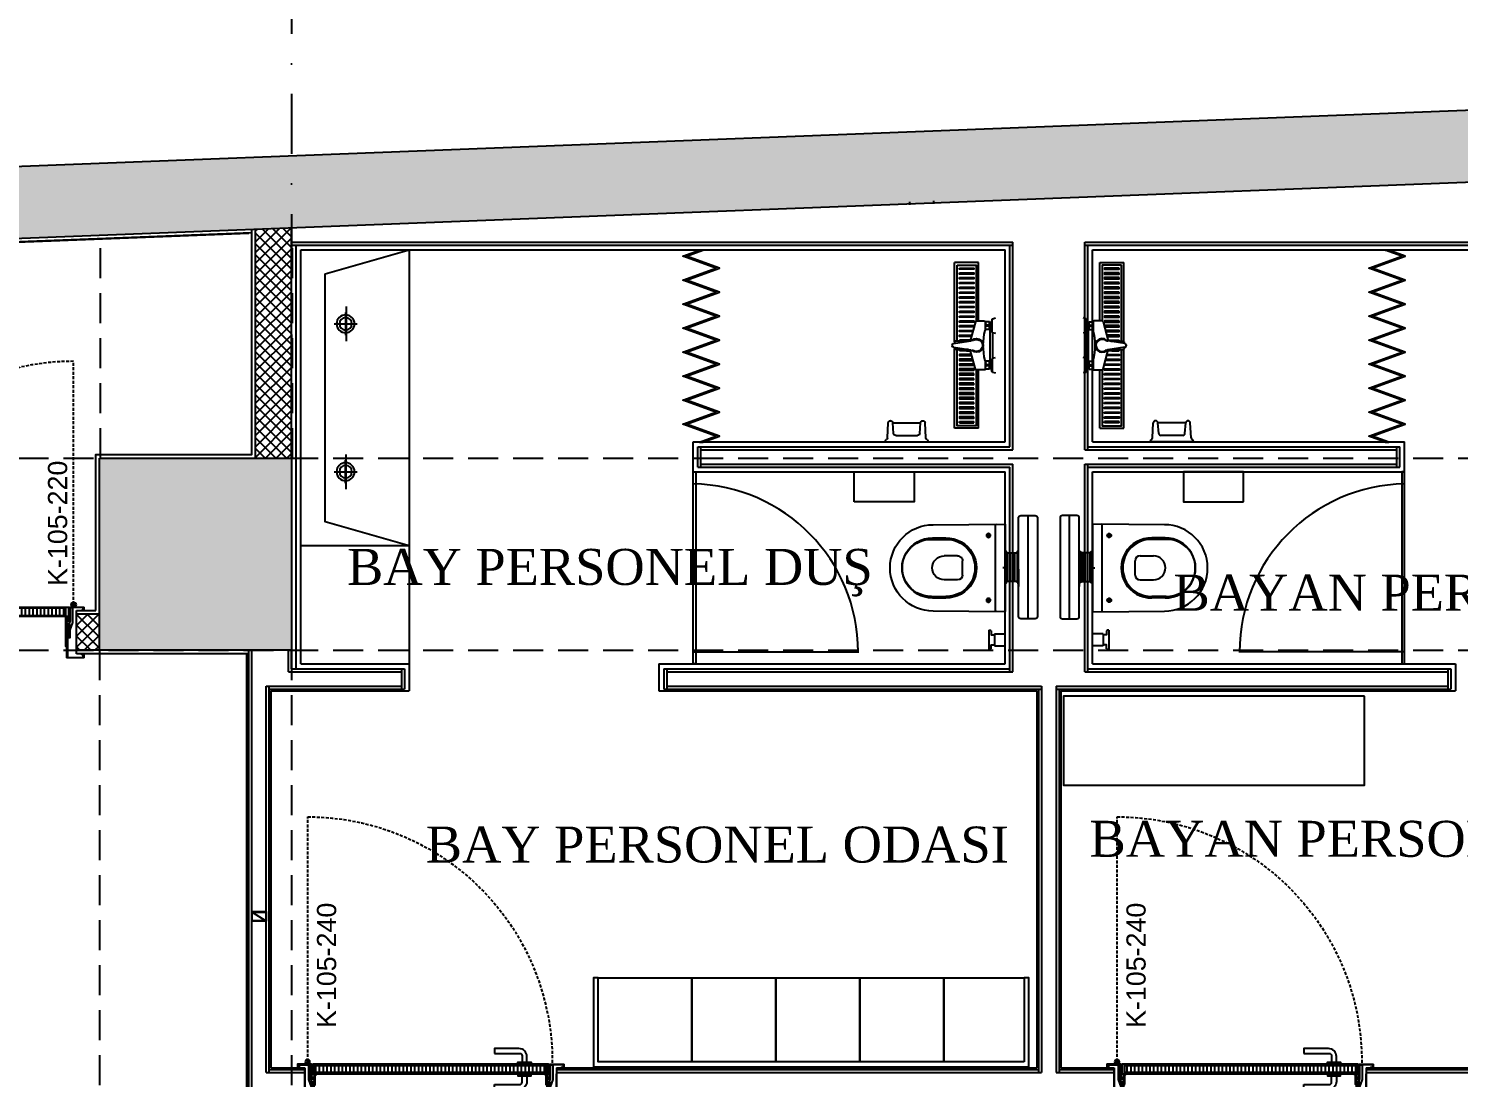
# Model space of a CAD drawing. Header units: millimetres. Extents: x -29311 to -3405, y 28913 to 42880.
# Drawn here: x -24337 to -23741, y 40920 to 41357 of the extents above; entities that cross this region are included whole.
import ezdxf
from ezdxf.enums import TextEntityAlignment as Align

# ---------------------------------------------------------------- set-up
doc = ezdxf.new("R2010")
doc.units = ezdxf.units.MM
for name, pattern in [('AM_DIN_G_W050', [13.75, 9.75, -1.5, 1, -1.5]), ('CENTER2', [1.125, 0.75, -0.125, 0.125, -0.125]), ('DASHDOT', [1, 0.5, -0.25, 0, -0.25]), ('DASHDOT2', [0.5, 0.25, -0.125, 0, -0.125]), ('HIDDEN', [0.375, 0.25, -0.125])]:
    doc.linetypes.add(name, pattern=pattern)
for name, color, linetype in [('A-AKS', 57, 'DASHDOT'), ('A-AKS.', 57, 'DASHDOT2'), ('A-BA', 1, 'Continuous'), ('A-BA-HIDDEN', 136, 'HIDDEN'), ('A-DUVAR', 53, 'Continuous'), ('A-DUVAR-ALCIPAN', 9, 'Continuous'), ('A-DUVAR-ALCIPAN-CELIK', 144, 'Continuous'), ('A-DUVAR-TARAMA', 251, 'Continuous'), ('A-KAPI', 214, 'Continuous'), ('A-KAPI-AHSAP', 245, 'Continuous'), ('A-KAPI-AKSESUAR', 206, 'Continuous'), ('A-KAPI-METAL', 84, 'Continuous'), ('A-KAPI-PROFIL', 206, 'Continuous'), ('A-KAPLAMA-SERAMIK', 31, 'Continuous'), ('A-MERDIVEN', 125, 'Continuous'), ('A-MK-DRENAJ', 146, 'Continuous'), ('A-SIVA-ALCIPAN', 247, 'Continuous'), ('A-SIVA-IC', 97, 'Continuous'), ('A-TEFRIS', 251, 'Continuous'), ('A-TEFRIS-SABIT', 177, 'Continuous'), ('A-YAZI', 136, 'Continuous'), ('Duvar-200 cm', 7, 'Continuous'), ('level', 10, 'Continuous')]:
    doc.layers.add(name, color=color, linetype=linetype)
for name, color, linetype, lineweight in [('MS_GORINCE', 251, 'Continuous', 0), ('tarama-betonarme', 252, 'Continuous', 13), ('TES_SU', 150, 'Continuous', 25)]:
    doc.layers.add(name, color=color, linetype=linetype, lineweight=lineweight)
doc.styles.get("Standard").update_dxf_attribs({"font": 'arial.ttf'})
doc.styles.add('YAZ-50', font='times.ttf', dxfattribs={"width": 0.9})
pattern_1 = [(45, (-75202.6075, 54657.0166), (-4.4194174, 4.4194174), []), (45, (-75198.188, 54657.0166), (-4.4194174, 4.4194174), [7.8125, -1.5625, 0, -1.5625])]
pattern_2 = [(45, (-109570.7818, 24665.6312), (-2.24506403, 2.24506403), []), (135, (-109570.7818, 24665.6312), (-2.24506403, -2.24506403), [])]

# ---------------------------------------------------------------- blocks, each defined once
blk = doc.blocks.new('AKS')
at = {"layer": 'A-AKS.', "ltscale": 100}
blk.add_line((4154.05, 2259.04), (4154.05, 2054.95), dxfattribs=at)
blk = doc.blocks.new('40 60')
at = {"layer": 'A-DUVAR-ALCIPAN-CELIK'}
for points in [[(82132.16, 6001.66), (82132.16, 6007.66), (82128.16, 6007.66), (82128.16, 6001.66)], [(82132.01, 6001.81), (82132.01, 6007.51), (82128.31, 6007.51), (82128.31, 6001.81)]]:
    blk.add_lwpolyline(points, close=True, dxfattribs=at)
blk.add_lwpolyline([(82128.31, 6007.51), (82132.01, 6001.81)], dxfattribs=at)
blk = doc.blocks.new('A$C1989330F')
at = {"layer": 'A-KAPI-AKSESUAR'}
blk.add_lwpolyline([(27.5, 0), (-27.5, 0), (-27.5, -8), (27.5, -8)], close=True, dxfattribs=at)
blk.add_lwpolyline([(-125, -45), (-20, -45, 0.414214), (-10, -35), (-10, -8), (10, -8), (10, -32, -0.414214), (-23, -65), (-125, -65)], format="xyb", close=True, dxfattribs=at)
blk = doc.blocks.new('*U53')
at = {"ltscale": 12}
h = blk.add_hatch(dxfattribs=at)
h.set_pattern_fill('ANSI31', color=8, scale=5, angle=45)
h.set_pattern_definition([(90, (48.085, 20), (-15.875, 3e-15), [])])
h.paths.add_polyline_path([(1004.1, -130), (44, -130), (44, -160), (1004.1, -160)])
at = {"color": 8, "linetype": 'HIDDEN', "ltscale": 50}
blk.add_lwpolyline([(12.6, -176.2), (12.6, -1188.7, 0.417281), (1025, -165.6)], format="xyb", dxfattribs=at)
at = {"layer": 'A-KAPI-AHSAP'}
for points in [[(44, -165), (34, -165), (34, -148), (34, -148), (34, -125), (44, -125), (44, -165)], [(44, -125), (1004.1, -125)], [(1004.1, -165), (44, -165)], [(1004.1, -165), (1004.1, -125), (1014.1, -125), (1014.1, -165), (1014.1, -165), (1014.1, -165), (1004.1, -165)]]:
    blk.add_lwpolyline(points, dxfattribs=at)
blk.add_lwpolyline([(1004.1, -130), (44, -130), (44, -160), (1004.1, -160)], close=True, dxfattribs=at)
at = {"layer": 'A-KAPI-AKSESUAR'}
for radius in [10, 5, 4]:
    blk.add_circle((12, -175), radius, dxfattribs=at)
at = {"layer": 'A-KAPI-METAL'}
for points in [[(-29, 46.8), (39, 46.8, -0.414214), (40, 45.8), (40, -95.9), (38, -95.9), (38, 44.3, 0.414214), (37.5, 44.8), (-27.5, 44.8, 0.414214), (-28, 44.3), (-28, 32.8, 0.414214), (-27.5, 32.3), (-20, 32.3), (-20, 30.3), (-29, 30.3, -0.414214), (-30, 31.3), (-30, 45.8, -0.414214)], [(-30, -151, -0.414214), (-29, -150), (-20, -150), (-20, -152), (-27.5, -152, 0.414214), (-28, -152.5), (-28, -162.5, 0.414214), (-27.5, -163), (26.5, -163, 0.414214), (27, -162.5), (27, -105, -0.414214), (28.2, -104), (41, -104, -0.414154), (42, -105), (42, -119.5), (42, -14.6), (42, -0.5), (42, -14.6), (40, -14.6), (40, -0.5, -1), (44, -0.5), (44, -119.8, -0.934642), (40, -119.5), (40, -106.5, 0.414214), (39.5, -106), (29.5, -106, 0.414214), (29, -106.5), (29, -164, -0.414214), (28, -165), (-29, -165, -0.414214), (-30, -164)], [(1078.1, -151, 0.414214), (1077.1, -150), (1068.1, -150), (1068.1, -152), (1075.6, -152, -0.414214), (1076.1, -152.5), (1076.1, -162.5, -0.414214), (1075.6, -163), (1021.6, -163, -0.414214), (1021.1, -162.5), (1021.1, -104, 0.414214), (1019.8, -103), (1007.1, -103, 0.414154), (1006.1, -104), (1006.1, -119.5), (1006.1, -14.6), (1006.1, -0.5), (1006.1, -14.6), (1008.1, -14.6), (1008.1, -0.5, 1), (1004.1, -0.5), (1004.1, -119.8, 0.938583), (1008.1, -119.5), (1008.1, -105.5, -0.414214), (1008.6, -105), (1018.5, -105, -0.414214), (1019.1, -105.5), (1019.1, -164, 0.414214), (1020.1, -165), (1077.1, -165, 0.414214), (1078.1, -164)], [(1077.1, 46.8), (1009.1, 46.8, 0.414214), (1008.1, 45.8), (1008.1, -95.9), (1010.1, -95.9), (1010.1, 44.3, -0.414214), (1010.6, 44.8), (1075.6, 44.8, -0.414214), (1076.1, 44.3), (1076.1, 32.8, -0.414214), (1075.6, 32.3), (1068.1, 32.3), (1068.1, 30.3), (1077.1, 30.3, 0.414214), (1078.1, 31.3), (1078.1, 45.8, 0.414214)]]:
    blk.add_lwpolyline(points, format="xyb", close=True, dxfattribs=at)
at = {"layer": 'A-KAPI-PROFIL'}
for points in [[(16.5, -100.9), (27.5, -70.4), (27.5, -36.5), (37.5, -36.5), (37.5, -72.2), (25.9, -104.3), (25.9, -163), (16.5, -163)], [(1031.6, -100.9), (1020.6, -70.4), (1020.6, -43.8), (1010.6, -43.8), (1010.6, -72.2), (1022.2, -104.3), (1022.2, -163), (1031.6, -163)]]:
    blk.add_lwpolyline(points, close=True, dxfattribs=at)
for points in [[(36.5, -36.8), (37.5, -36.8), (37.5, -52.5), (29.6, -66.1), (29.6, -89.8), (36.6, -89.8), (36.6, -90.8), (28.6, -90.8), (28.6, -65.8), (36.5, -52.2), (36.5, -36.8)], [(1011.6, -36.8), (1010.6, -36.8), (1010.6, -52.5), (1018.5, -66.1), (1018.5, -89.8), (1011.5, -89.8), (1011.5, -90.8), (1019.5, -90.8), (1019.5, -65.8), (1011.6, -52.2), (1011.6, -36.8)]]:
    blk.add_lwpolyline(points, dxfattribs=at)
at = {"layer": 'A-KAPI-PROFIL', "color": 8}
for points in [[(39.7, -111.2, 0.414214), (37.7, -109.2), (31.3, -109.2, 0.414214), (29.3, -111.2), (29.3, -122, 0.414214), (31.3, -124), (45.3, -124, 0.414214), (46.3, -123), (46.3, -120, 1), (44.3, -120), (44.3, -121.5), (39.7, -121.5)], [(1018.8, -111.2, 0.414214), (1016.8, -109.2), (1010.4, -109.2, 0.414214), (1008.4, -111.2), (1008.4, -121.5), (1003.8, -121.5), (1003.8, -120, 1), (1001.8, -120), (1001.8, -123, 0.414214), (1002.8, -124), (1014.1, -124), (1016.8, -124, 0.414214), (1018.8, -122)]]:
    blk.add_lwpolyline(points, format="xyb", close=True, dxfattribs=at)
at = {"layer": 'DEFPOINTS', "linetype": 'ByBlock', "ltscale": 12}
for p, q in [((0, 30.3), (0, -150)), ((1048.1, 30.3), (1048.1, -125))]:
    blk.add_line(p, q, dxfattribs=at)
at = {"ltscale": 12, "xscale": -1, "rotation": 180}
blk.add_blockref('A$C1989330F', (916, -125), dxfattribs=at)
at = {"ltscale": 12}
blk.add_blockref('A$C1989330F', (916, -165), dxfattribs=at)
blk = doc.blocks.new('2. bodrum kat kirişileri')
at = {"layer": 'A-BA-HIDDEN', "ltscale": 50}
for points in [[(2637.13, -21214.55), (2637.13, -21125.38)], [(2717.13, -21214.55), (2717.13, -21122.41)], [(146.63, -21214.56), (3432.13, -21214.56), (3432.13, -22464.94)], [(146.63, -21294.56), (3352.13, -21294.56), (3352.13, -22464.94)], [(2636.63, -21294.56), (2636.63, -22074.94)], [(2716.63, -21294.56), (2716.63, -22074.94)]]:
    blk.add_lwpolyline(points, dxfattribs=at)
blk = doc.blocks.new('2 Lİ LAVABOO')
at = {"layer": 'A-TEFRIS-SABIT', "color": 4, "linetype": 'AM_DIN_G_W050', "ltscale": 2}
for p, q in [((88836.53, 15560.57), (88836.53, 15551.04)), ((88898.16, 15560.57), (88898.16, 15551.04)), ((88829.3, 15555.56), (88843.73, 15555.56)), ((88831.76, 15555.81), (88841.3, 15555.81)), ((88905.39, 15555.56), (88890.96, 15555.56)), ((88902.93, 15555.81), (88893.39, 15555.81))]:
    blk.add_line(p, q, dxfattribs=at)
at = {"layer": 'A-TEFRIS-SABIT'}
for points in [[(88805.72, 15574.42), (88805.72, 15529.28), (88928.97, 15529.28), (88928.97, 15574.44)], [(88815.72, 15564.4), (88805.72, 15529.28), (88928.97, 15529.28), (88918.97, 15564.4)]]:
    blk.add_lwpolyline(points, close=True, dxfattribs=at)
for centre, radius in [((88836.53, 15555.81), 3.75), ((88836.53, 15555.81), 2.6), ((88898.16, 15555.81), 3.75), ((88898.16, 15555.81), 2.6)]:
    blk.add_circle(centre, radius, dxfattribs=at)
blk = doc.blocks.new('*U577')
at = {"ltscale": 12}
h = blk.add_hatch(dxfattribs=at)
h.set_pattern_fill('ANSI31', color=8, scale=5, angle=45)
h.set_pattern_definition([(90, (50, 20), (-15.875, 3e-15), [])])
h.paths.add_polyline_path([(1006, -130), (44, -130), (44, -160), (1006, -160)])
at = {"color": 8, "linetype": 'HIDDEN', "ltscale": 50}
blk.add_lwpolyline([(12.7, -176.4), (12.7, -1195.6, 0.417281), (1031.9, -165.7)], format="xyb", dxfattribs=at)
at = {"layer": 'A-KAPI-AHSAP'}
for points in [[(44, -165), (34, -165), (34, -148), (34, -148), (34, -125), (44, -125), (44, -165)], [(44, -125), (1006, -125)], [(1006, -165), (44, -165)], [(1006, -165), (1006, -125), (1016, -125), (1016, -165), (1016, -165), (1016, -165), (1006, -165)]]:
    blk.add_lwpolyline(points, dxfattribs=at)
blk.add_lwpolyline([(1006, -130), (44, -130), (44, -160), (1006, -160)], close=True, dxfattribs=at)
at = {"layer": 'A-KAPI-AKSESUAR'}
for radius in [10, 5, 4]:
    blk.add_circle((12, -175), radius, dxfattribs=at)
at = {"layer": 'A-KAPI-METAL'}
for points in [[(-29, -33.4), (39, -33.4, -0.414214), (40, -34.4), (40, -95.9), (38, -95.9), (38, -35.9, 0.414214), (37.5, -35.4), (-27.5, -35.4, 0.414214), (-28, -35.9), (-28, -47.4, 0.414214), (-27.5, -47.9), (-20, -47.9), (-20, -49.9), (-29, -49.9, -0.414214), (-30, -48.9), (-30, -34.4, -0.414214)], [(1079, -33.4), (1011, -33.4, 0.414214), (1010, -34.4), (1010, -95.9), (1012, -95.9), (1012, -35.9, -0.414214), (1012.5, -35.4), (1077.5, -35.4, -0.414214), (1078, -35.9), (1078, -47.4, -0.414214), (1077.5, -47.9), (1070, -47.9), (1070, -49.9), (1079, -49.9, 0.414214), (1080, -48.9), (1080, -34.4, 0.414214)], [(-30, -151, -0.414214), (-29, -150), (-20, -150), (-20, -152), (-27.5, -152, 0.414214), (-28, -152.5), (-28, -162.5, 0.414214), (-27.5, -163), (26.5, -163, 0.414214), (27, -162.5), (27, -105, -0.414214), (28.2, -104), (41, -104, -0.414154), (42, -105), (42, -119.5), (42, -94.8), (42, -80.7), (42, -94.8), (40, -94.8), (40, -80.7, -1), (44, -80.7), (44, -119.8, -0.934642), (40, -119.5), (40, -106.5, 0.414214), (39.5, -106), (29.5, -106, 0.414214), (29, -106.5), (29, -164, -0.414214), (28, -165), (-29, -165, -0.414214), (-30, -164)], [(1080, -151, 0.414214), (1079, -150), (1070, -150), (1070, -152), (1077.5, -152, -0.414214), (1078, -152.5), (1078, -162.5, -0.414214), (1077.5, -163), (1023.5, -163, -0.414214), (1023, -162.5), (1023, -104, 0.414214), (1021.8, -103), (1009, -103, 0.414154), (1008, -104), (1008, -119.5), (1008, -94.8), (1008, -80.7), (1008, -94.8), (1010, -94.8), (1010, -80.7, 1), (1006, -80.7), (1006, -119.8, 0.938583), (1010, -119.5), (1010, -105.5, -0.414214), (1010.5, -105), (1020.5, -105, -0.414214), (1021, -105.5), (1021, -164, 0.414214), (1022, -165), (1079, -165, 0.414214), (1080, -164)]]:
    blk.add_lwpolyline(points, format="xyb", close=True, dxfattribs=at)
at = {"layer": 'A-KAPI-PROFIL'}
for points in [[(16.5, -100.9), (27.5, -70.4), (27.5, -36.5), (37.5, -36.5), (37.5, -72.2), (25.9, -104.3), (25.9, -163), (16.5, -163)], [(1033.5, -100.9), (1022.5, -70.4), (1022.5, -43.8), (1012.5, -43.8), (1012.5, -72.2), (1024.1, -104.3), (1024.1, -163), (1033.5, -163)]]:
    blk.add_lwpolyline(points, close=True, dxfattribs=at)
for points in [[(36.5, -36.8), (37.5, -36.8), (37.5, -52.5), (29.6, -66.1), (29.6, -89.8), (36.6, -89.8), (36.6, -90.8), (28.6, -90.8), (28.6, -65.8), (36.5, -52.2), (36.5, -36.8)], [(1013.5, -36.8), (1012.5, -36.8), (1012.5, -52.5), (1020.4, -66.1), (1020.4, -89.8), (1013.4, -89.8), (1013.4, -90.8), (1021.4, -90.8), (1021.4, -65.8), (1013.5, -52.2), (1013.5, -36.8)]]:
    blk.add_lwpolyline(points, dxfattribs=at)
at = {"layer": 'A-KAPI-PROFIL', "color": 8}
for points in [[(39.7, -111.2, 0.414214), (37.7, -109.2), (31.3, -109.2, 0.414214), (29.3, -111.2), (29.3, -122, 0.414214), (31.3, -124), (45.3, -124, 0.414214), (46.3, -123), (46.3, -120, 1), (44.3, -120), (44.3, -121.5), (39.7, -121.5)], [(1020.7, -111.2, 0.414214), (1018.7, -109.2), (1012.3, -109.2, 0.414214), (1010.3, -111.2), (1010.3, -121.5), (1005.7, -121.5), (1005.7, -120, 1), (1003.7, -120), (1003.7, -123, 0.414214), (1004.7, -124), (1016, -124), (1018.7, -124, 0.414214), (1020.7, -122)]]:
    blk.add_lwpolyline(points, format="xyb", close=True, dxfattribs=at)
at = {"layer": 'DEFPOINTS', "linetype": 'ByBlock', "ltscale": 12}
for p, q in [((0, -49.9), (0, -150)), ((1050, -49.9), (1050, -125))]:
    blk.add_line(p, q, dxfattribs=at)
at = {"ltscale": 12, "xscale": -1, "rotation": 180}
blk.add_blockref('A$C1989330F', (916, -125), dxfattribs=at)
at = {"ltscale": 12}
blk.add_blockref('A$C1989330F', (916, -165), dxfattribs=at)
blk = doc.blocks.new('DUS')
at = {"layer": 'A-MK-DRENAJ'}
for p, q in [((86675.3, -29215.5), (86775.3, -29215.5)), ((86675.3, -29458.2), (86675.3, -29215.5)), ((86775.3, -29543.8), (86775.3, -29215.5)), ((86709.3, -29538), (86755.3, -29538)), ((86755.3, -29543), (86755.3, -29538)), ((86725.3, -29583), (86755.3, -29583)), ((86755.3, -29583), (86755.3, -29578)), ((86775.3, -29905.5), (86775.3, -29577.2)), ((86675.3, -29905.5), (86675.3, -29662.7)), ((86675.3, -29905.5), (86775.3, -29905.5)), ((86695.3, -29883), (86695.3, -29878)), ((86755.3, -29878), (86695.3, -29878)), ((86755.3, -29883), (86695.3, -29883)), ((86755.3, -29883), (86755.3, -29878))]:
    blk.add_line(p, q, dxfattribs=at)
for points in [[(86765.3, -29225.5), (86685.3, -29225.5), (86685.3, -29458.2)], [(86765.3, -29543.4), (86765.3, -29225.5)], [(86699.9, -29503), (86755.3, -29503), (86755.3, -29498), (86698.5, -29498)], [(86705.2, -29523), (86755.3, -29523), (86755.3, -29518), (86703.9, -29518)], [(86685.3, -29662.7), (86685.3, -29895.5), (86765.3, -29895.5), (86765.3, -29577.5)], [(86705.2, -29598), (86755.3, -29598), (86755.3, -29603), (86703.9, -29603)], [(86699.9, -29618), (86755.3, -29618), (86755.3, -29623), (86698.5, -29623)]]:
    blk.add_lwpolyline(points, dxfattribs=at)
for points in [[(86755.3, -29238), (86695.3, -29238), (86695.3, -29243), (86755.3, -29243)], [(86755.3, -29258), (86695.3, -29258), (86695.3, -29263), (86755.3, -29263)], [(86755.3, -29278), (86695.3, -29278), (86695.3, -29283), (86755.3, -29283)], [(86755.3, -29298), (86695.3, -29298), (86695.3, -29303), (86755.3, -29303)], [(86755.3, -29318), (86695.3, -29318), (86695.3, -29323), (86755.3, -29323)], [(86755.3, -29338), (86695.3, -29338), (86695.3, -29343), (86755.3, -29343)], [(86755.3, -29358), (86695.3, -29358), (86695.3, -29363), (86755.3, -29363)], [(86755.3, -29378), (86695.3, -29378), (86695.3, -29383), (86755.3, -29383)], [(86755.3, -29398), (86695.3, -29398), (86695.3, -29403), (86755.3, -29403)], [(86755.3, -29418), (86695.3, -29418), (86695.3, -29423), (86755.3, -29423)], [(86755.3, -29438), (86695.3, -29438), (86695.3, -29443), (86755.3, -29443)], [(86755.3, -29458), (86695.3, -29458), (86695.3, -29463), (86755.3, -29463)], [(86755.3, -29478), (86695.3, -29478), (86695.3, -29483), (86755.3, -29483)], [(86695.3, -29638), (86755.3, -29638), (86755.3, -29643), (86695.3, -29643)], [(86695.3, -29658), (86755.3, -29658), (86755.3, -29663), (86695.3, -29663)], [(86695.3, -29678), (86755.3, -29678), (86755.3, -29683), (86695.3, -29683)], [(86695.3, -29698), (86755.3, -29698), (86755.3, -29703), (86695.3, -29703)], [(86695.3, -29718), (86755.3, -29718), (86755.3, -29723), (86695.3, -29723)], [(86695.3, -29738), (86755.3, -29738), (86755.3, -29743), (86695.3, -29743)], [(86695.3, -29758), (86755.3, -29758), (86755.3, -29763), (86695.3, -29763)], [(86695.3, -29778), (86755.3, -29778), (86755.3, -29783), (86695.3, -29783)], [(86695.3, -29798), (86755.3, -29798), (86755.3, -29803), (86695.3, -29803)], [(86695.3, -29818), (86755.3, -29818), (86755.3, -29823), (86695.3, -29823)], [(86695.3, -29838), (86755.3, -29838), (86755.3, -29843), (86695.3, -29843)], [(86695.3, -29858), (86755.3, -29858), (86755.3, -29863), (86695.3, -29863)]]:
    blk.add_lwpolyline(points, close=True, dxfattribs=at)
at = {"layer": 'A-TEFRIS-SABIT'}
for p, q in [((86617.2, -29449.1), (86605.3, -29446)), ((86618.5, -29450.8), (86622.6, -29464.9)), ((86618.5, -29505.2), (86618.5, -29450.8)), ((86618.5, -29505.2), (86622.6, -29491.1)), ((86622.6, -29464.9), (86630.2, -29464.9)), ((86622.6, -29491.1), (86622.6, -29464.9)), ((86622.6, -29491.1), (86630.2, -29491.1)), ((86630.2, -29461.7), (86646.2, -29461.7)), ((86630.2, -29494.3), (86630.2, -29461.7)), ((86632.9, -29479.9), (86632.9, -29476.1)), ((86632.9, -29476.1), (86643.5, -29476.1)), ((86632.9, -29479.9), (86643.5, -29479.9)), ((86643.5, -29479.9), (86643.5, -29476.1)), ((86646.2, -29494.3), (86646.2, -29461.7)), ((86648, -29461.7), (86648, -29497.4)), ((86683.7, -29458.2), (86651.4, -29458.2)), ((86688.8, -29461.8), (86710.3, -29541.8)), ((86617.2, -29506.9), (86605.3, -29510)), ((86630.2, -29494.3), (86646.2, -29494.3)), ((86779.8, -29552.9), (86708.2, -29541.5)), ((86720.5, -29543.4), (86774.2, -29543.4)), ((86776.4, -29545.6), (86776.4, -29552.3)), ((86688.8, -29659.2), (86710.4, -29579)), ((86779.8, -29567.9), (86708.4, -29579.3)), ((86725.3, -29583), (86709.3, -29583)), ((86719.4, -29577.5), (86774.2, -29577.5)), ((86776.4, -29568.4), (86776.4, -29575.3)), ((86785, -29558.7), (86785, -29562.1)), ((86617.2, -29614.1), (86605.3, -29611)), ((86618.5, -29615.8), (86618.5, -29670.2)), ((86618.5, -29615.8), (86622.6, -29629.9)), ((86618.5, -29670.2), (86622.6, -29656.1)), ((86622.6, -29629.9), (86622.6, -29656.1)), ((86622.6, -29629.9), (86630.2, -29629.9)), ((86622.6, -29656.1), (86630.2, -29656.1)), ((86630.2, -29659.3), (86630.2, -29626.7)), ((86630.2, -29626.7), (86646.2, -29626.7)), ((86630.2, -29659.3), (86646.2, -29659.3)), ((86632.9, -29641.1), (86643.5, -29641.1)), ((86632.9, -29644.9), (86632.9, -29641.1)), ((86632.9, -29644.9), (86643.5, -29644.9)), ((86643.5, -29644.9), (86643.5, -29641.1)), ((86646.2, -29659.3), (86646.2, -29626.7)), ((86648, -29623.6), (86648, -29659.3)), ((86651.4, -29662.7), (86683.7, -29662.7)), ((86617.2, -29671.9), (86605.3, -29675)), ((86894.8, -29945.1), (86898.1, -29883)), ((86908.4, -29874.7), (86907.1, -29874.7)), ((86920.6, -29927.1), (86917.3, -29883)), ((87033, -29883.7), (86917.4, -29883.7)), ((87029.8, -29927.1), (87033.1, -29883)), ((87042, -29874.7), (87043.3, -29874.7)), ((87055.6, -29945.1), (87052.3, -29883)), ((86885.2, -29960.3), (86885.2, -29962.4)), ((87065.2, -29962.4), (86885.5, -29962.4)), ((87020.8, -29935.4), (86929.6, -29935.4)), ((87065.2, -29960.3), (87065.2, -29962.4))]:
    blk.add_line(p, q, dxfattribs=at)
for points in [[(86627.4, -29629.9), (86627.4, -29491.1)], [(86616.4, -29613.9), (86616.4, -29507.1)]]:
    blk.add_lwpolyline(points, dxfattribs=at)
for centre, radius, start, end in [((86616.8, -29450.8), 1.72, 0, 75.21721), ((86651.4, -29461.7), 3.44, 90, 180), ((86683.7, -29463.7), 5.5, 20.70167, 90), ((86616.8, -29505.2), 1.72, 284.78279, 0), ((86650.7, -29497.4), 2.75, 180, 194.94394), ((86414.2, -29560.5), 242, 345.05606, 14.94394), ((86684.6, -29560.5), 28.5, 48.0007, 312.49307), ((86684.6, -29560.5), 25.4, 57.32726, 303.38827), ((86703, -29531.7), 8.8, 237.32726, 260.94279), ((86709.6, -29532.8), 8.8, 228.0007, 260.94279), ((86774.2, -29545.6), 2.2, 0, 90), ((86703.4, -29589), 8.8, 99.08028, 123.38827), ((86709.8, -29588), 8.8, 99.08028, 132.49307), ((86774.2, -29575.3), 2.2, 270, 0), ((86779.2, -29558.7), 5.85, 0, 83.76807), ((86779.2, -29562.1), 5.85, 276.23193, 0), ((86616.8, -29615.8), 1.72, 0, 75.21721), ((86650.7, -29623.6), 2.75, 165.05606, 180), ((86651.4, -29659.3), 3.44, 180, 270), ((86683.7, -29657.2), 5.5, 270, 339.29833), ((86616.8, -29670.2), 1.72, 284.78279, 0)]:
    blk.add_arc(centre, radius, start, end, dxfattribs=at)
for centre, major_axis, ratio, start_param, end_param in [((86632.9, -29468.9), (0, -7.2), 0.382482, 3.141593, 6.283185), ((86643.5, -29487.1), (0, 7.2), 0.382482, 3.141593, 6.283185), ((86632.9, -29633.9), (0, -7.2), 0.382482, 3.141593, 6.283185), ((86643.5, -29652.1), (0, 7.2), 0.382482, 3.141593, 6.283185), ((86907.1, -29883.7), (-6.36, 6.36), 1, -0.785398, 0.711459), ((86908.4, -29883.7), (6.36, 6.36), 1, 5.571726, 7.068583), ((87042, -29883.7), (-6.36, 6.36), 1, -0.785398, 0.711459), ((87043.3, -29883.7), (6.36, 6.36), 1, 5.571726, 7.068583), ((86894.2, -29960.3), (6.36, 6.36), 1, 1.268279, 2.356194), ((86885.9, -29944.4), (6.36, 6.36), 1, 4.409872, 5.423848), ((86929.6, -29926.4), (6.36, 6.36), 1, 2.430134, 3.926991), ((87020.8, -29926.4), (-6.36, 6.36), 1, 2.356194, 3.853052), ((87064.5, -29944.4), (-6.36, 6.36), 1, 0.859337, 1.873313), ((87056.2, -29960.3), (-6.36, 6.36), 1, 3.926991, 5.014906)]:
    blk.add_ellipse(centre, major_axis=major_axis, ratio=ratio, start_param=start_param, end_param=end_param, dxfattribs=at)
at = {"layer": 'A-TEFRIS-SABIT', "extrusion": (0, 0, -1)}
for centre, major_axis in [((86632.9, -29487.1), (0, 7.2)), ((86643.5, -29468.9), (0, -7.2)), ((86632.9, -29652.1), (0, 7.2)), ((86643.5, -29633.9), (0, -7.2))]:
    blk.add_ellipse(centre, major_axis=major_axis, ratio=0.382482, start_param=3.141593, end_param=6.283185, dxfattribs=at)
at = {"layer": 'MS_GORINCE'}
for p, q in [((86709.3, -29583), (86725.3, -29583)), ((86716.6, -29578), (86725.3, -29578)), ((86725.3, -29578), (86716.6, -29578))]:
    blk.add_line(p, q, dxfattribs=at)
blk = doc.blocks.new('A$C7B0C6078')
for p, q in [((439.9, 361.7), (439.9, 3.3)), ((172.1, 301.2), (232.8, 301.2)), ((177.2, 307.5), (232.7, 307.5)), ((175.5, 182.5), (175.5, 182.5)), ((281.7, 232.5), (225.5, 232.5)), ((301.7, 212.5), (301.7, 152.5)), ((281.7, 132.5), (225.5, 132.5)), ((172.1, 63.8), (232.8, 63.8)), ((177.2, 57.5), (232.7, 57.5))]:
    blk.add_line(p, q)
at = {"color": 4, "linetype": 'CENTER2', "ltscale": 30}
for p, q in [((421, 317.5), (398.9, 317.5)), ((409.9, 306.4), (409.9, 328.6)), ((488.8, 182.5), (469.4, 182.5)), ((421, 47.5), (398.9, 47.5)), ((409.9, 58.6), (409.9, 36.4))]:
    blk.add_line(p, q, dxfattribs=at)
blk.add_lwpolyline([(480, 362, 0.416782), (477, 365), (180, 362.5, 1), (180, 2.5), (477, 0, 0.416585), (480, 3)], format="xyb", close=True)
for centre in [(409.9, 317.5), (409.9, 47.5)]:
    blk.add_circle(centre, 8)
for centre, radius, start, end in [((442.9, 361.7), 3, 90.48276, 180), ((174.9, 182.5), 125, 88.98526, 271.01474), ((169.9, 182.5), 118.7, 88.98526, 271.01474), ((234.9, 182.5), 125, 268.98526, 91.01474), ((234.9, 182.5), 118.7, 268.98526, 91.01474), ((225.5, 182.5), 50, 90, 180), ((225.5, 182.5), 50, 180, 270), ((281.7, 212.5), 20, 0, 90), ((281.7, 152.5), 20, 270, 0), ((442.9, 3.3), 3, 180, 269.51724)]:
    blk.add_arc(centre, radius, start, end)
blk = doc.blocks.new('perde')
at = {"layer": 'A-KAPI', "linetype": 'Continuous'}
for points in [[(86092.19, 21062.61), (86094.69, 21055.74), (86099.69, 21069.48), (86104.69, 21055.74), (86109.69, 21069.48), (86114.69, 21055.74), (86119.69, 21069.48), (86124.69, 21055.74), (86129.69, 21069.48), (86134.69, 21055.74), (86139.69, 21069.48), (86144.69, 21055.74), (86149.69, 21069.48), (86154.69, 21055.74), (86159.69, 21069.48), (86164.69, 21055.74), (86169.69, 21069.48), (86172.19, 21062.61)], [(86092.19, 21061.15), (86094.69, 21054.28), (86099.69, 21068.02), (86104.69, 21054.28), (86109.69, 21068.02), (86114.69, 21054.28), (86119.69, 21068.02), (86124.69, 21054.28), (86129.69, 21068.02), (86134.69, 21054.28), (86139.69, 21068.02), (86144.69, 21054.28), (86149.69, 21068.02), (86154.69, 21054.28), (86159.69, 21068.02), (86164.69, 21054.28), (86169.69, 21068.02), (86172.19, 21061.15)]]:
    blk.add_lwpolyline(points, dxfattribs=at)
at = {"layer": 'A-KAPI', "linetype": 'Continuous', "lineweight": 30}
for points in [[(86092.19, 21062.61), (86092.19, 21061.15)], [(86172.19, 21062.61), (86172.19, 21061.15)]]:
    blk.add_lwpolyline(points, dxfattribs=at)

msp = doc.modelspace()

# ---------------------------------------------------------------- hatches: boundary and pattern name
at = {"layer": 'A-DUVAR-TARAMA'}
h = msp.add_hatch(dxfattribs=at)
h.set_pattern_fill('ANSI37', color=256, style=0)
h.set_pattern_definition(pattern_2)
h.paths.add_polyline_path([(-24242.28, 41178.15), (-24227.28, 41178.15), (-24227.31, 41274.15), (-24242.29, 41273.56)])
h = msp.add_hatch(dxfattribs=at)
h.set_pattern_fill('ANSI37', color=256, style=0)
h.set_pattern_definition(pattern_2)
h.paths.add_polyline_path([(-24421.59, 41113.15), (-24421.59, 41098.15), (-25057.28, 41098.15), (-25057.28, 41113.15)])
h.paths.add_polyline_path([(-24316.78, 41098.15), (-24316.78, 41113.15), (-24307.28, 41113.15), (-24307.28, 41098.15)])
at = {"layer": 'tarama-betonarme'}
h = msp.add_hatch(dxfattribs=at)
h.set_pattern_fill('ANSI35', color=256, scale=25, style=0)
h.set_pattern_definition(pattern_1)
h.paths.add_polyline_path([(-28111.42, 39307.05), (-28347.33, 41114.45), (-23542.77, 41300.68), (-23161.07, 39324.64)], flags=16)
h.paths.add_polyline_path([(-28137.74, 39276.95), (-28381.33, 41143.15), (-23518.2, 41331.65), (-23124.74, 39294.77)])
h = msp.add_hatch(dxfattribs=at)
h.set_pattern_fill('ANSI35', color=256, scale=25, style=0)
h.set_pattern_definition(pattern_1)
h.paths.add_polyline_path([(-24504.05, 40282.77), (-24200.05, 40282.77), (-24200.05, 40317.77), (-24504.05, 40317.77)])
h.paths.add_polyline_path([(-24014.05, 39847.77), (-23979.05, 39847.77), (-23979.05, 40317.77), (-24014.05, 40317.77)])
h.paths.add_polyline_path([(-23591.79, 40362.77), (-23511.79, 40362.77), (-23511.79, 40282.77), (-23591.79, 40282.77)])
h.paths.add_polyline_path([(-23591.79, 39927.77), (-23511.79, 39927.77), (-23511.79, 39847.77), (-23591.79, 39847.77)])
h.paths.add_polyline_path([(-24307.28, 41178.15), (-24227.28, 41178.15), (-24227.28, 41098.15), (-24307.28, 41098.15)])

# ---------------------------------------------------------------- linework, layer by layer
at = {"layer": 'A-BA'}
for p, q in [((-27478.36, 41178.15), (-23518.2, 41331.65)), ((-27451.79, 41149.16), (-23517.04, 41301.68))]:
    msp.add_line(p, q, dxfattribs=at)
msp.add_lwpolyline([(-24307.28, 41178.15), (-24227.28, 41178.15), (-24227.28, 41098.15), (-24307.28, 41098.15)], close=True, dxfattribs=at)
msp.add_lwpolyline([(-24307.28, 41178.15), (-24227.28, 41178.15), (-24227.28, 41098.15), (-24307.28, 41098.15)], close=True, dxfattribs=at)
at = {"layer": 'A-DUVAR'}
for p, q in [((-24307.28, 41113.15), (-24316.78, 41113.15)), ((-24307.28, 41098.15), (-24316.78, 41098.15))]:
    msp.add_line(p, q, dxfattribs=at)
for points in [[(-24242.28, 41178.15), (-24242.28, 41273.56)], [(-24227.28, 41178.15), (-24227.28, 41274.15)]]:
    msp.add_lwpolyline(points, dxfattribs=at)
at = {"layer": 'A-DUVAR-ALCIPAN'}
for p, q in [((-24245.03, 40432.08), (-24245.03, 41098.15)), ((-24243.78, 40432.08), (-24243.78, 41098.15)), ((-24228.53, 41089.2), (-24228.53, 41098.15)), ((-24227.28, 41090.45), (-24227.28, 41098.15)), ((-24237.78, 40922.15), (-24237.78, 41083.2)), ((-24236.53, 40922.15), (-24236.53, 41083.2))]:
    msp.add_line(p, q, dxfattribs=at)
for points in [[(-24227.28, 41268.2), (-23926.64, 41268.2)], [(-24227.28, 41266.95), (-23926.64, 41266.95)], [(-23927.89, 41182.95), (-23927.89, 41266.95)], [(-23926.64, 41181.7), (-23926.64, 41268.2)], [(-23896.64, 41181.7), (-23896.64, 41268.2)], [(-23896.64, 41268.2), (-23591.79, 41268.2)], [(-23896.64, 41266.95), (-23593.04, 41266.95)], [(-23895.39, 41181.7), (-23895.39, 41266.95)], [(-24057.89, 41182.95), (-23927.89, 41182.95)], [(-24057.89, 41174.45), (-24057.89, 41182.95)], [(-24056.64, 41174.45), (-24056.64, 41182.95)], [(-24056.64, 41181.7), (-23926.64, 41181.7)], [(-23896.64, 41181.7), (-23766.64, 41181.7)], [(-23895.39, 41182.95), (-23765.39, 41182.95)], [(-23766.64, 41174.45), (-23766.64, 41182.95)], [(-23765.39, 41174.45), (-23765.39, 41182.95)], [(-24227.78, 41178.15), (-24226.53, 41178.15)], [(-24057.89, 41174.45), (-23927.89, 41174.45)], [(-24056.64, 41175.7), (-23926.64, 41175.7)], [(-23927.89, 41089.2), (-23927.89, 41174.45)], [(-23926.64, 41089.2), (-23926.64, 41175.7)], [(-23896.64, 41175.7), (-23766.64, 41175.7)], [(-23896.64, 41089.2), (-23896.64, 41175.7)], [(-23895.39, 41089.2), (-23895.39, 41175.7)], [(-23895.39, 41174.45), (-23765.39, 41174.45)], [(-24228.53, 41089.2), (-24181.38, 41089.2)], [(-24227.28, 41090.45), (-24180.13, 41090.45)], [(-24181.38, 41090.45), (-24181.38, 41081.95)], [(-24180.13, 41090.45), (-24180.13, 41081.95)], [(-24072.13, 41090.45), (-23927.89, 41090.45)], [(-24072.13, 41090.45), (-24072.13, 41081.95)], [(-24070.88, 41090.45), (-24070.88, 41081.95)], [(-24070.88, 41089.2), (-23926.64, 41089.2)], [(-23896.64, 41089.2), (-23745.42, 41089.2)], [(-23895.39, 41090.45), (-23744.17, 41090.45)], [(-23745.42, 41090.45), (-23745.42, 41081.95)], [(-23744.17, 41090.45), (-23744.17, 41081.95)], [(-24237.78, 41083.2), (-24181.38, 41083.2)], [(-24236.53, 41081.95), (-24180.13, 41081.95)], [(-24072.13, 41081.95), (-23914.64, 41081.95)], [(-24070.88, 41083.2), (-23914.64, 41083.2)], [(-23915.89, 41081.95), (-23915.89, 40922.15)], [(-23914.64, 41083.2), (-23914.64, 40922.15)], [(-23908.64, 41083.2), (-23745.42, 41083.2)], [(-23908.64, 41083.2), (-23908.64, 40922.15)], [(-23908.64, 41081.95), (-23744.17, 41081.95)], [(-23907.39, 41081.95), (-23907.39, 40922.15)], [(-24237.78, 40922.15), (-24221.72, 40922.15)], [(-24236.53, 40923.4), (-24221.72, 40923.4)], [(-24116.72, 40923.4), (-23915.89, 40923.4)], [(-24116.72, 40922.15), (-23914.64, 40922.15)], [(-23908.64, 40922.15), (-23884.44, 40922.15)], [(-23907.39, 40923.4), (-23884.44, 40923.4)], [(-23779.44, 40923.4), (-23469.89, 40923.4)], [(-23779.44, 40922.15), (-23469.65, 40922.15)]]:
    msp.add_lwpolyline(points, dxfattribs=at)
at = {"layer": 'A-KAPLAMA-SERAMIK'}
msp.add_line((-24223.28, 41092.45), (-24223.28, 41264.95), dxfattribs=at)
for points in [[(-24223.28, 41264.95), (-23929.89, 41264.95)], [(-23929.89, 41184.95), (-23929.89, 41264.95)], [(-23893.39, 41184.95), (-23893.39, 41264.95)], [(-23893.39, 41264.95), (-23595.04, 41264.95)], [(-24059.89, 41184.95), (-23929.89, 41184.95)], [(-24059.89, 41172.45), (-24059.89, 41184.95)], [(-23893.39, 41184.95), (-23763.39, 41184.95)], [(-23763.39, 41172.45), (-23763.39, 41184.95)], [(-24059.89, 41172.45), (-23929.89, 41172.45)], [(-23929.89, 41092.45), (-23929.89, 41172.45)], [(-23893.39, 41092.45), (-23893.39, 41172.45)], [(-23893.39, 41172.45), (-23763.39, 41172.45)], [(-24223.28, 41092.45), (-24178.13, 41092.45)], [(-24223.28, 41092.45), (-24178.13, 41092.45)], [(-24178.13, 41092.45), (-24178.13, 41081.2)], [(-24074.13, 41092.45), (-24074.13, 41081.2)], [(-24074.13, 41092.45), (-23929.89, 41092.45)], [(-24074.13, 41092.45), (-23929.89, 41092.45)], [(-23893.39, 41092.45), (-23742.17, 41092.45)], [(-23742.17, 41092.45), (-23742.17, 41081.2)]]:
    msp.add_lwpolyline(points, dxfattribs=at)
at = {"layer": 'A-SIVA-ALCIPAN'}
for p, q in [((-24245.78, 40432.08), (-24245.78, 41096.65)), ((-24235.78, 40924.15), (-24235.78, 41081.2)), ((-24235.78, 41081.2), (-24235.78, 40924.15))]:
    msp.add_line(p, q, dxfattribs=at)
for points in [[(-24235.78, 41081.2), (-24178.13, 41081.2)], [(-24074.13, 41081.2), (-23916.64, 41081.2)], [(-23916.64, 41081.2), (-23916.64, 40924.15)], [(-23906.64, 41081.2), (-23906.64, 40924.15)], [(-23906.64, 41081.2), (-23742.17, 41081.2)], [(-24235.78, 40924.15), (-24221.72, 40924.15)], [(-24221.72, 40924.15), (-24221.72, 40914.15)], [(-24116.72, 40924.15), (-24116.72, 40914.15)], [(-24116.72, 40924.15), (-23916.64, 40924.15)], [(-23906.64, 40924.15), (-23884.44, 40924.15)], [(-23884.44, 40924.15), (-23884.44, 40914.15)], [(-23779.44, 40924.15), (-23779.44, 40914.15)], [(-23779.44, 40924.15), (-23471.56, 40924.15)]]:
    msp.add_lwpolyline(points, dxfattribs=at)
at = {"layer": 'A-SIVA-IC'}
for p, q in [((-24225.28, 41090.45), (-24225.28, 41266.95)), ((-24316.78, 41114.65), (-24308.78, 41114.65))]:
    msp.add_line(p, q, dxfattribs=at)
for points in [[(-24243.78, 41272.01), (-26665.31, 41178.15)], [(-25115.78, 41238.21), (-24245.03, 41271.96)], [(-24308.78, 41114.65), (-24308.78, 41179.65), (-24243.78, 41179.65), (-24243.78, 41273.56)], [(-24316.78, 41096.65), (-24316.78, 41114.65)], [(-24245.03, 41096.65), (-24308.79, 41096.65), (-24316.78, 41096.62)]]:
    msp.add_lwpolyline(points, dxfattribs=at)
at = {"layer": 'A-TEFRIS'}
for points in [[(-23780.17, 41078.95), (-23905.51, 41078.95), (-23905.51, 41041.95), (-23780.17, 41041.95)], [(-24060.43, 40926.59), (-24099.43, 40926.59), (-24099.43, 40961.59), (-24060.43, 40961.59)], [(-24060.43, 40926.59), (-24099.43, 40926.59), (-24099.43, 40961.59), (-24060.43, 40961.59)], [(-24025.43, 40926.59), (-24060.43, 40926.59), (-24060.43, 40961.59), (-24025.43, 40961.59)], [(-23990.43, 40926.59), (-24025.43, 40926.59), (-24025.43, 40961.59), (-23990.43, 40961.59)], [(-23955.43, 40926.59), (-23990.43, 40926.59), (-23990.43, 40961.59), (-23955.43, 40961.59)], [(-23921.93, 40926.59), (-23955.43, 40926.59), (-23955.43, 40961.59), (-23921.93, 40961.59)]]:
    msp.add_lwpolyline(points, close=True, dxfattribs=at)
msp.add_lwpolyline([(-24099.43, 40961.59), (-24101.43, 40961.59), (-24101.43, 40926.59), (-24101.43, 40924.59), (-23921.93, 40924.59), (-23919.93, 40924.59), (-23919.93, 40961.59), (-23921.93, 40961.59)], dxfattribs=at)
at = {"layer": 'A-TEFRIS-SABIT'}
for p, q in [((-23936.63, 41106.46), (-23935.92, 41106.45)), ((-23936.63, 41106.46), (-23935.92, 41106.45)), ((-23936.63, 41106.46), (-23936.63, 41098.46)), ((-23935.72, 41106.26), (-23935.64, 41104.62)), ((-23935.61, 41104.59), (-23934.29, 41104.56)), ((-23934.29, 41104.96), (-23929.89, 41104.92)), ((-23934.29, 41104.96), (-23934.29, 41099.96)), ((-23888.99, 41104.96), (-23893.39, 41104.92)), ((-23888.99, 41104.96), (-23888.99, 41099.96)), ((-23887.67, 41104.59), (-23888.99, 41104.56)), ((-23887.55, 41106.26), (-23887.64, 41104.62)), ((-23886.64, 41106.46), (-23887.36, 41106.45)), ((-23886.64, 41106.46), (-23887.36, 41106.45)), ((-23886.64, 41106.46), (-23886.64, 41098.46)), ((-23936.63, 41098.46), (-23935.92, 41098.47)), ((-23935.72, 41098.66), (-23935.64, 41100.3)), ((-23935.61, 41100.33), (-23934.29, 41100.35)), ((-23934.29, 41099.96), (-23929.89, 41100)), ((-23888.99, 41099.96), (-23893.39, 41100)), ((-23887.67, 41100.33), (-23888.99, 41100.35)), ((-23887.55, 41098.66), (-23887.64, 41100.3)), ((-23886.64, 41098.46), (-23887.36, 41098.47))]:
    msp.add_line(p, q, dxfattribs=at)
for points in [[(-24058.69, 41092.45), (-24059.89, 41092.45), (-24059.89, 41172.45), (-24058.69, 41172.45)], [(-23992.7, 41159.95), (-23992.7, 41172.45), (-23967.7, 41172.45), (-23967.7, 41159.95)], [(-23830.57, 41159.95), (-23830.57, 41172.45), (-23855.57, 41172.45), (-23855.57, 41159.95)], [(-23764.59, 41092.45), (-23763.39, 41092.45), (-23763.39, 41172.45), (-23764.59, 41172.45)], [(-23929.8, 41126.25), (-23929.3, 41126.25), (-23929.3, 41139.25), (-23929.8, 41139.25), (-23929.8, 41126.25)], [(-23924.8, 41126.25), (-23924.3, 41126.25), (-23924.3, 41139.25), (-23924.8, 41139.25), (-23924.8, 41126.25)], [(-23898.48, 41126.25), (-23898.98, 41126.25), (-23898.98, 41139.25), (-23898.48, 41139.25), (-23898.48, 41126.25)], [(-23893.48, 41126.25), (-23893.98, 41126.25), (-23893.98, 41139.25), (-23893.48, 41139.25), (-23893.48, 41126.25)]]:
    msp.add_lwpolyline(points, close=True, dxfattribs=at)
for points in [[(-23916.3, 41153.25), (-23916.3, 41112.25, -0.414214), (-23917.3, 41111.25), (-23923.3, 41111.25, -0.414214), (-23924.3, 41112.25), (-23924.3, 41153.25, -0.414214), (-23923.3, 41154.25), (-23917.3, 41154.25, -0.414214)], [(-23916.3, 41153.25), (-23916.3, 41112.25, -0.414214), (-23917.3, 41111.25), (-23923.3, 41111.25, -0.414214), (-23924.3, 41112.25), (-23924.3, 41153.25, -0.414214), (-23923.3, 41154.25), (-23917.3, 41154.25, -0.414214)], [(-23906.98, 41153.25), (-23906.98, 41112.25, 0.414214), (-23905.98, 41111.25), (-23899.98, 41111.25, 0.414214), (-23898.98, 41112.25), (-23898.98, 41153.25, 0.414214), (-23899.98, 41154.25), (-23905.98, 41154.25, 0.414214)], [(-23906.98, 41153.25), (-23906.98, 41112.25, 0.414214), (-23905.98, 41111.25), (-23899.98, 41111.25, 0.414214), (-23898.98, 41112.25), (-23898.98, 41153.25, 0.414214), (-23899.98, 41154.25), (-23905.98, 41154.25, 0.414214)]]:
    msp.add_lwpolyline(points, format="xyb", close=True, dxfattribs=at)
for points in [[(-23920.3, 41111.25), (-23920.3, 41154.25)], [(-23902.98, 41111.25), (-23902.98, 41154.25)], [(-24178.13, 41141.7), (-24178.13, 41092.45)], [(-23929.8, 41126.25), (-23929.8, 41139.25)], [(-23929.8, 41126.25), (-23929.8, 41139.25)], [(-23929.3, 41138.75), (-23924.8, 41138.75)], [(-23928.8, 41126.75), (-23928.8, 41138.75)], [(-23927.8, 41126.75), (-23927.8, 41138.75)], [(-23926.8, 41126.75), (-23926.8, 41138.75)], [(-23925.8, 41126.75), (-23925.8, 41138.75)], [(-23893.98, 41138.75), (-23898.48, 41138.75)], [(-23897.48, 41126.75), (-23897.48, 41138.75)], [(-23896.48, 41126.75), (-23896.48, 41138.75)], [(-23895.48, 41126.75), (-23895.48, 41138.75)], [(-23894.48, 41126.75), (-23894.48, 41138.75)], [(-23893.48, 41126.25), (-23893.48, 41139.25)], [(-23893.48, 41126.25), (-23893.48, 41139.25)], [(-23924.8, 41126.75), (-23929.3, 41126.75)], [(-23924.3, 41131.91), (-23924.3, 41124.75)], [(-23898.98, 41131.91), (-23898.98, 41124.75)], [(-23898.48, 41126.75), (-23893.98, 41126.75)], [(-24059.89, 41097.45), (-23990.76, 41097.45)], [(-23763.39, 41097.45), (-23832.51, 41097.45)]]:
    msp.add_lwpolyline(points, dxfattribs=at)
for centre, radius, start, end in [((-24061.09, 41097.45), 70, 0, 89.01774), ((-23762.19, 41097.45), 70, 90.98226, 180), ((-23935.92, 41106.25), 0.2, 3.08347, 89), ((-23935.92, 41106.25), 0.2, 3.08347, 89), ((-23935.61, 41104.62), 0.03, 183.08354, 269), ((-23887.67, 41104.62), 0.03, 271, 356.91646), ((-23887.35, 41106.25), 0.2, 91, 176.91653), ((-23887.35, 41106.25), 0.2, 91, 176.91653), ((-23935.92, 41098.67), 0.2, 271, 356.91653), ((-23935.92, 41098.67), 0.2, 271, 356.91653), ((-23935.61, 41100.3), 0.03, 91, 176.91646), ((-23887.67, 41100.3), 0.03, 3.08354, 89), ((-23887.35, 41098.67), 0.2, 183.08347, 269), ((-23887.35, 41098.67), 0.2, 183.08347, 269)]:
    msp.add_arc(centre, radius, start, end, dxfattribs=at)
at = {"layer": 'Duvar-200 cm'}
for p, q in [((-23969.53, 41283.75), (-23969.53, 41284.96)), ((-23959.53, 41284.14), (-23959.53, 41285.35))]:
    msp.add_line(p, q, dxfattribs=at)
at = {"layer": 'TES_SU'}
msp.add_lwpolyline([(-23893.39, 41092.45), (-23742.17, 41092.45)], dxfattribs=at)

# ---------------------------------------------------------------- block references
at = {"layer": 'A-AKS'}
msp.add_blockref('AKS', (-28381.33, 39171.08), dxfattribs=at)
at = {"layer": 'A-DUVAR-ALCIPAN-CELIK', "xscale": -1, "rotation": 90}
msp.add_blockref('40 60', (-18236.13, 123117.37), dxfattribs=at)
at = {"layer": 'A-KAPI', "rotation": 90.00000000000001}
msp.add_blockref('perde', (-2994.64, -44907.34), dxfattribs=at)
at = {"layer": 'A-KAPI', "xscale": -1, "rotation": 270}
msp.add_blockref('perde', (-44832.64, -44907.34), dxfattribs=at)
at = {"layer": 'A-KAPI-AHSAP', "yscale": 0.1, "zscale": 0.1, "rotation": 180}
for name, p, xscale in [('*U53', (-24316.78, 41099.65), 0.1), ('*U577', (-24221.72, 40909.15), -0.1), ('*U577', (-23884.44, 40909.15), -0.1)]:
    msp.add_blockref(name, p, dxfattribs=dict(at, xscale=xscale))
at = {"layer": 'A-MERDIVEN'}
msp.add_blockref('2. bodrum kat kirişileri', (-26943.91, 62392.7), dxfattribs=at)
at = {"layer": 'A-TEFRIS-SABIT', "xscale": -1, "rotation": 90}
msp.add_blockref('2 Lİ LAVABOO', (-8648.85, 130070.67), dxfattribs=at)
at = {"layer": 'A-TEFRIS-SABIT', "yscale": 0.1, "zscale": 0.1}
for p, xscale in [((-15273.36, 44181.19), -0.1), ((-32557.92, 44181.19), 0.1)]:
    msp.add_blockref('DUS', p, dxfattribs=dict(at, xscale=xscale))
at = {"layer": 'A-TEFRIS-SABIT', "extrusion": (0, 0, -1), "yscale": 0.1, "zscale": -0.1, "rotation": 180}
for p, xscale in [((23977.8, 41150.7), 0.1), ((23845.48, 41150.7), -0.1)]:
    msp.add_blockref('A$C7B0C6078', p, dxfattribs=dict(at, xscale=xscale))

# ---------------------------------------------------------------- texts
at = {"layer": 'A-YAZI', "style": 'YAZ-50'}
for s, p in [('BAY PERSONEL DUŞ', (-24094.55, 41125.37)), ('BAYAN PERSONEL DUŞ', (-23733.79, 41114.63)), ('BAYAN PERSONEL ODASI', (-23756.84, 41012.07)), ('BAY PERSONEL ODASI', (-24049.8, 41009.68))]:
    msp.add_text(s, height=15, dxfattribs=at).set_placement(p, align=Align.CENTER)
at = {"layer": 'level', "char_height": 8, "width": 13.9869, "rotation": 90}
for s, insert, attachment_point in [('K-105-220', (-24320.57, 41177.12), 9), ('K-105-240', (-24216.6, 40992.95), 3), ('K-105-240', (-23879.31, 40992.95), 3)]:
    msp.add_mtext(s, dxfattribs=dict(at, insert=insert, attachment_point=attachment_point))

doc.saveas('drawing.dxf')
